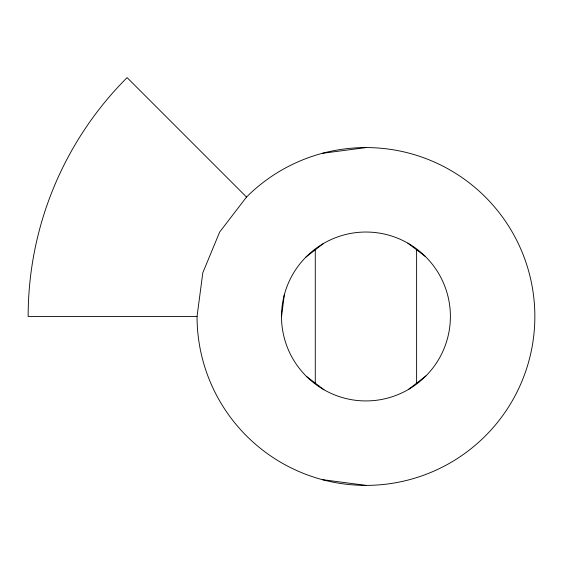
<?xml version="1.0" encoding="UTF-8"?>
<svg xmlns="http://www.w3.org/2000/svg" width="563" height="563" viewBox="0 0 563 563"><rect width="100%" height="100%" fill="white"/><g stroke="black" fill="none" stroke-linecap="round" stroke-linejoin="round"><path stroke-width="0.84" d="M281.549 316.483L284.287 294.97M197.05 316.483L202.807 272.766L219.676 232.033L246.517 197.05A168.9 168.9 0 0 1 512.224 232.033A168.9 168.9 0 0 1 409.667 479.627A168.9 168.9 0 0 1 197.05 316.483L28.15 316.483A337.8 337.8 0 0 1 127.09 77.617L246.517 197.05M305.983 257.024L323.415 243.526M408.485 389.434L425.917 375.936M322.233 153.333L365.95 147.583M322.233 479.627L365.95 485.383M407.865 243.167L425.41 256.51M306.49 376.45A84.45 84.45 0 0 0 447.613 337.99A84.45 84.45 0 0 0 343.747 235.003A84.45 84.45 0 0 0 306.49 376.45L324.035 389.793M416.62 249.824L416.62 383.143M315.28 249.824L315.28 383.136"/></g></svg>
